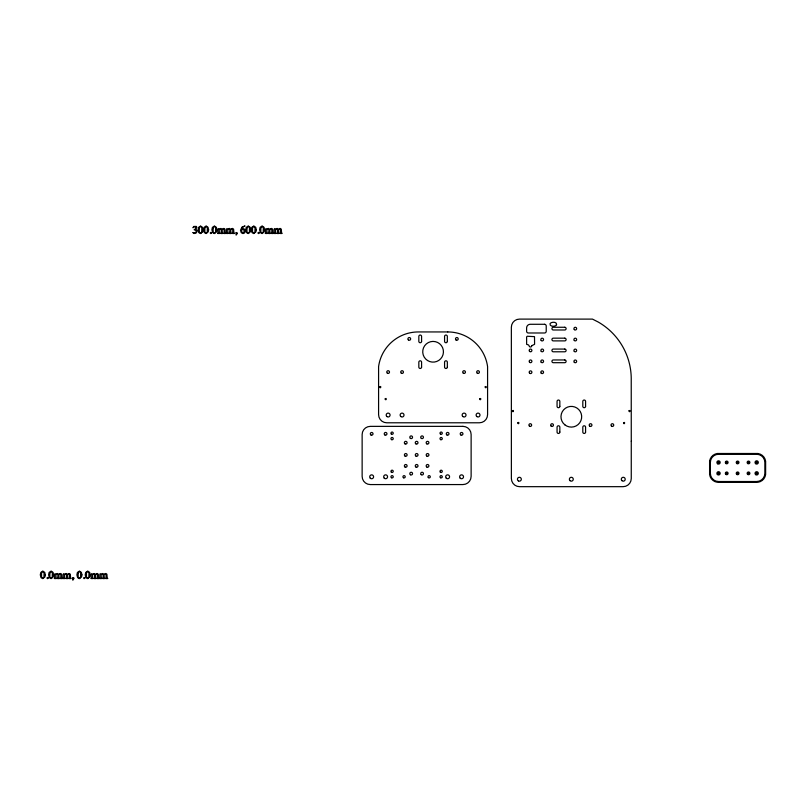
<?xml version="1.0" encoding="UTF-8"?>
<svg xmlns="http://www.w3.org/2000/svg" width="806" height="806" viewBox="0 0 806 806"><rect width="100%" height="100%" fill="white"/><g stroke="black" fill="none" stroke-linecap="round" stroke-linejoin="round"><path stroke-width="1.21" d="M631.269 441.245L631.259 478.512A8.161 8.161 0 0 1 623.098 486.673L519.538 486.673A8.171 8.171 0 0 1 511.377 478.502L511.357 327.236A8.131 8.131 0 0 1 519.487 319.105L592.481 319.105L598.173 322.007A65.679 65.679 0 0 1 631.229 380.341L631.269 441.245M755.907 473.233C757.217 476.084 757.962 470.855 755.907 473.233M717.763 462.332C719.063 465.193 719.818 459.964 717.763 462.332M726.206 473.253C726.982 475.147 727.606 471.762 726.206 473.253M385.137 398.98C386.165 401.559 387.061 396.975 385.137 398.98M517.774 422.928C518.802 425.508 519.699 420.923 517.774 422.928M709.592 461.264L709.592 474.522A9.017 9.017 0 0 0 717.36 482.29L757.862 482.29A9.017 9.017 0 0 0 765.629 474.522L765.629 461.264A9.017 9.017 0 0 0 757.862 453.496L717.36 453.496A9.017 9.017 0 0 0 709.592 461.264M41.549 572.885L41.559 576.965L42.849 578.335L43.947 577.469L44.068 572.844L42.809 571.383L41.549 572.885M49.851 572.885L49.861 576.965L51.161 578.335L52.249 577.469L52.37 572.844L51.11 571.383L49.851 572.885M78.152 572.885L78.162 576.965L79.462 578.335L80.55 577.469L80.671 572.844L79.411 571.383L78.152 572.885M86.464 572.885L86.464 576.965L87.763 578.335L88.851 577.469L88.972 572.844L87.723 571.383L86.464 572.885M199.304 227.816L199.314 231.886L200.613 233.256L201.702 232.39L201.822 227.766L200.563 226.305L199.304 227.816M204.845 227.816L204.855 231.886L206.145 233.256L207.243 232.39L207.364 227.766L206.104 226.305L204.845 227.816M213.147 227.816L213.157 231.886L214.456 233.256L215.545 232.39L215.665 227.766L214.406 226.305L213.147 227.816M246.989 227.816L246.989 231.886L248.288 233.256L249.386 232.39L249.497 227.766L248.248 226.305L246.989 227.816M252.52 227.816L252.53 231.886L253.83 233.256L254.918 232.39L255.039 227.766L253.779 226.305L252.52 227.816M260.832 227.816L260.832 231.886L262.131 233.256L263.219 232.39L263.34 227.766L262.091 226.305L260.832 227.816M717.773 473.142C718.75 476.134 720.09 471.026 717.773 473.142M379.707 386.951C380.533 389.55 381.722 385.117 379.707 386.951M485.152 386.951C485.988 389.55 487.177 385.117 485.152 386.951M512.344 410.899C513.18 413.498 514.369 409.055 512.344 410.899M531.839 345.643L531.436 346.61A1.36 1.36 0 0 1 529.512 346.61L528.585 344.978L526.63 344.313L526.61 336.968L527.164 336.253L534.499 336.636L534.59 344.313L531.839 345.643M556.563 324.727C555.777 327.055 549.047 326.893 550.055 323.569C551.294 321.685 557.218 321.564 556.563 324.727M623.522 422.888C624.358 425.487 625.547 421.044 623.522 422.888M737.117 462.312C737.742 464.266 738.628 460.941 737.117 462.312M755.927 462.241C756.884 465.233 758.255 460.135 755.927 462.241M57.992 577.247L57.851 578.144C55.282 578.789 61.588 578.789 59.029 578.154L58.868 574.718L60.067 574.053L60.843 574.497L60.813 578.194C58.344 578.748 64.46 578.738 62.022 578.214L61.679 574.184L60.521 573.469L58.767 574.406L57.599 573.469L55.876 574.335C54.113 571.887 54.627 576.471 54.788 578.255C52.471 578.718 58.536 578.708 56.057 578.234L55.916 574.708L56.48 574.235L57.881 574.577L57.992 577.247M66.606 577.247L66.465 578.144C63.896 578.789 70.203 578.789 67.644 578.154L67.482 574.718L68.671 574.053L69.457 574.497L69.427 578.194C66.958 578.748 73.074 578.738 70.626 578.214L70.293 574.184L69.135 573.469L67.382 574.406L66.213 573.469L64.49 574.335C62.717 571.897 63.251 576.471 63.402 578.255C61.085 578.718 67.15 578.708 64.671 578.234L64.53 574.708L65.095 574.235L66.495 574.577L66.606 577.247M94.594 577.247L94.453 578.144C91.894 578.789 98.191 578.789 95.632 578.154L95.481 574.718L96.67 574.053L97.455 574.497L97.415 578.194C94.957 578.748 101.062 578.738 98.624 578.214L98.282 574.184L97.123 573.469L95.38 574.406L94.201 573.469L92.478 574.335C90.705 571.897 91.239 576.471 91.39 578.255C89.073 578.718 95.138 578.708 92.66 578.234L92.519 574.708L93.083 574.235L94.493 574.577L94.594 577.247M103.208 577.247L103.067 578.144C100.508 578.789 106.805 578.789 104.246 578.154L104.095 574.718L105.284 574.053L106.07 574.497L106.029 578.194C103.561 578.748 109.676 578.738 107.238 578.214L106.896 574.184L105.737 573.469L103.994 574.406L102.815 573.469L101.093 574.335C99.329 571.887 99.843 576.471 100.004 578.255C97.687 578.718 103.752 578.708 101.274 578.234L101.133 574.708L101.697 574.235L103.097 574.577L103.208 577.247M221.287 232.168L221.146 233.065C218.577 233.71 224.884 233.71 222.325 233.075L222.174 229.639L223.363 228.975L224.139 229.418L224.108 233.115C221.64 233.669 227.755 233.659 225.317 233.136L224.975 229.106L223.816 228.4L222.063 229.327L220.894 228.4L219.172 229.257C217.398 226.818 217.932 231.393 218.083 233.176C215.766 233.639 221.831 233.629 219.353 233.156L219.212 229.629L219.776 229.156L221.176 229.509L221.287 232.168M229.901 232.168L229.76 233.065C227.191 233.71 233.498 233.71 230.939 233.075L230.778 229.639L231.967 228.975L232.753 229.418L232.722 233.115C230.254 233.669 236.37 233.659 233.931 233.136L233.589 229.106L232.43 228.4L230.677 229.327L229.509 228.4L227.786 229.257C226.023 226.808 226.536 231.393 226.698 233.176C224.38 233.639 230.445 233.629 227.967 233.156L227.826 229.629L228.39 229.156L229.791 229.509L229.901 232.168M268.962 232.168L268.821 233.065C266.262 233.71 272.559 233.71 270 233.075L269.849 229.639L271.038 228.975L271.824 229.418L271.783 233.115C269.325 233.669 275.43 233.659 272.992 233.136L272.65 229.106L271.491 228.4L269.748 229.327L268.569 228.4L266.846 229.257C265.073 226.818 265.607 231.393 265.758 233.176C263.441 233.639 269.506 233.629 267.038 233.156L266.887 229.629L267.451 229.156L268.861 229.509L268.962 232.168M277.576 232.168L277.435 233.065C274.876 233.71 281.173 233.71 278.614 233.075L278.463 229.639L279.652 228.975L280.438 229.418L280.397 233.115C277.939 233.669 284.044 233.659 281.606 233.136L281.264 229.106L280.105 228.4L278.362 229.327L277.183 228.4L275.461 229.257C273.687 226.818 274.221 231.393 274.372 233.176C272.055 233.639 278.12 233.629 275.652 233.156L275.501 229.629L276.065 229.156L277.476 229.509L277.576 232.168M45.307 574.819L44.975 576.844L42.789 578.637L41.035 577.67L40.3 574.859L40.794 572.462L42.839 571.091L44.763 572.401L45.307 574.819M53.619 574.819L53.287 576.844L51.09 578.637L49.337 577.67L48.602 574.859L49.095 572.462L51.141 571.091L53.075 572.401L53.619 574.819M81.92 574.819L81.587 576.844L79.391 578.637L77.638 577.67L76.902 574.859L77.396 572.462L79.441 571.091L81.376 572.401L81.92 574.819M90.222 574.819L89.889 576.844L87.703 578.637L85.95 577.67L85.214 574.859L85.698 572.462L87.743 571.091L89.678 572.401L90.222 574.819M203.072 229.74L202.739 231.765L200.543 233.559L198.79 232.591L198.054 229.781L198.548 227.383L200.593 226.012L202.528 227.322L203.072 229.74M208.613 229.74L208.27 231.765L206.084 233.559L204.331 232.591L203.596 229.781L204.089 227.383L206.135 226.012L208.059 227.322L208.613 229.74M216.915 229.74L216.582 231.765L214.386 233.559L212.633 232.591L211.897 229.781L212.391 227.383L214.436 226.012L216.371 227.322L216.915 229.74M250.747 229.74L250.414 231.765L248.228 233.559L246.475 232.591L245.739 229.781L246.233 227.383L248.278 226.012L250.203 227.322L250.747 229.74M256.288 229.74L255.955 231.765L253.759 233.559L252.006 232.591L251.271 229.781L251.764 227.383L253.809 226.012L255.744 227.322L256.288 229.74M264.59 229.74L264.257 231.765L262.071 233.559L260.318 232.591L259.582 229.781L260.076 227.383L262.111 226.012L264.046 227.322L264.59 229.74M241.669 229.7L241.881 232.4L243.069 233.246L244.006 232.692L244.067 230.133L242.777 229.206L241.669 229.7M737.127 473.182C737.611 475.167 738.739 471.903 737.127 473.182M479.701 398.889C480.366 401.579 481.877 397.167 479.701 398.889M628.992 410.838C629.587 413.498 631.179 409.196 628.992 410.838M748.028 473.162C748.472 475.167 749.661 471.933 748.028 473.162M748.028 462.261C748.442 464.266 749.681 461.052 748.028 462.261M726.236 462.251C726.448 464.165 728.06 461.354 726.297 462.14M192.997 232.642L194.105 233.539L196.412 232.753L197.218 230.939L195.798 228.985L196.825 227.463L196.372 226.415L193.732 226.456L192.926 227.766L194.679 226.637L195.566 226.939L195.465 228.914L194.115 229.77L196.1 230.496L196.029 232.622L192.997 232.642M73.558 578.698L72.742 580.108L73.981 578.426L73.719 577.68L72.59 577.62L72.621 578.466L73.558 578.698M236.853 233.619L236.037 235.04L237.286 233.347L237.014 232.602L235.886 232.541L235.916 233.387L236.853 233.619M245.286 231L244.651 232.783L242.999 233.579L241.266 232.682L240.48 230.315L241.991 227.03C249.195 224.733 241.588 226.295 241.81 229.176L243.261 228.703L244.702 229.297L245.286 231M48.159 578.043L47.544 578.668L46.929 578.043L47.544 577.439L48.159 578.043M211.454 232.974L210.84 233.589L210.225 232.974L210.84 232.36L211.454 232.974M84.761 578.043L84.146 578.668L83.532 578.043L84.146 577.439L84.761 578.043M259.129 232.974L258.525 233.589L257.9 232.974L258.525 232.36L259.129 232.974M544.524 324.284L530.237 324.284A3.627 3.627 0 0 0 526.61 327.901L526.61 331.276A1.713 1.713 0 0 0 528.323 332.989L544.524 332.989A1.713 1.713 0 0 0 546.226 331.276L546.226 325.987A1.713 1.713 0 0 0 544.524 324.284M564.744 327.266L553.299 327.266A1.36 1.36 0 0 0 551.939 328.626A1.36 1.36 0 0 0 553.299 329.986L564.744 329.986A1.36 1.36 0 0 0 566.104 328.626A1.36 1.36 0 0 0 564.744 327.266M447.783 331.941L418.364 331.941A40.159 40.159 0 0 0 378.588 366.579L378.588 414.616A8.171 8.171 0 0 0 386.759 422.787L479.409 422.787A8.171 8.171 0 0 0 487.58 414.616L487.58 366.579A40.179 40.179 0 0 0 447.783 331.941M564.744 338.167L553.299 338.167A1.36 1.36 0 0 0 551.939 339.528A1.36 1.36 0 0 0 553.299 340.888L564.744 340.888A1.36 1.36 0 0 0 566.104 339.528A1.36 1.36 0 0 0 564.744 338.167M564.744 349.069L553.299 349.069A1.36 1.36 0 0 0 551.939 350.429A1.36 1.36 0 0 0 553.299 351.789L564.744 351.789A1.36 1.36 0 0 0 566.104 350.429A1.36 1.36 0 0 0 564.744 349.069M564.744 359.96L553.299 359.96A1.36 1.36 0 0 0 551.939 361.33A1.36 1.36 0 0 0 553.299 362.69L564.744 362.69A1.36 1.36 0 0 0 566.104 361.33A1.36 1.36 0 0 0 564.744 359.96M462.946 426.364L370.307 426.364A8.171 8.171 0 0 0 362.136 434.535L362.136 476.386A8.171 8.171 0 0 0 370.307 484.567L462.906 484.567A8.221 8.221 0 0 0 471.127 476.346L471.127 434.535A8.171 8.171 0 0 0 462.946 426.364M756.683 454.272L718.529 454.272A8.171 8.171 0 0 0 710.358 462.443L710.358 473.344A8.171 8.171 0 0 0 718.529 481.514L756.683 481.514A8.171 8.171 0 0 0 764.854 473.344L764.854 462.443A8.171 8.171 0 0 0 756.683 454.272M585.579 406.325L585.579 401.418A1.38 1.38 0 0 0 584.199 400.028A1.38 1.38 0 0 0 582.809 401.418L582.809 406.325A1.38 1.38 0 0 0 584.199 407.705A1.38 1.38 0 0 0 585.579 406.325M585.579 432.066L585.579 427.16A1.38 1.38 0 0 0 584.199 425.78A1.38 1.38 0 0 0 582.809 427.16L582.809 432.066A1.38 1.38 0 0 0 584.199 433.447A1.38 1.38 0 0 0 585.579 432.066M559.838 406.325L559.838 401.418A1.38 1.38 0 0 0 558.447 400.028A1.38 1.38 0 0 0 557.067 401.418L557.067 406.325A1.38 1.38 0 0 0 558.447 407.705A1.38 1.38 0 0 0 559.838 406.325M559.838 432.066L559.838 427.16A1.38 1.38 0 0 0 558.447 425.78A1.38 1.38 0 0 0 557.067 427.16L557.067 432.066A1.38 1.38 0 0 0 558.447 433.447A1.38 1.38 0 0 0 559.838 432.066M447.34 341.351L447.34 336.445A1.38 1.38 0 0 0 445.95 335.054A1.38 1.38 0 0 0 444.569 336.445L444.569 341.351A1.38 1.38 0 0 0 445.95 342.731A1.38 1.38 0 0 0 447.34 341.351M447.34 367.093L447.34 362.186A1.38 1.38 0 0 0 445.95 360.806A1.38 1.38 0 0 0 444.569 362.186L444.569 367.093A1.38 1.38 0 0 0 445.95 368.473A1.38 1.38 0 0 0 447.34 367.093M421.588 341.351L421.588 336.445A1.38 1.38 0 0 0 420.208 335.054A1.38 1.38 0 0 0 418.828 336.445L418.828 341.351A1.38 1.38 0 0 0 420.208 342.731A1.38 1.38 0 0 0 421.588 341.351M421.588 367.093L421.588 362.186A1.38 1.38 0 0 0 420.208 360.806A1.38 1.38 0 0 0 418.828 362.186L418.828 367.093A1.38 1.38 0 0 0 420.208 368.473A1.38 1.38 0 0 0 421.588 367.093M725.884 463.531A1.36 1.36 0 0 0 728.06 462.614A1.36 1.36 0 0 0 726.176 461.193A1.36 1.36 0 0 0 725.884 463.531M725.823 474.381A1.36 1.36 0 0 0 728.05 473.596A1.36 1.36 0 0 0 726.256 472.064A1.36 1.36 0 0 0 725.823 474.381M736.855 474.482A1.36 1.36 0 0 0 738.971 473.424A1.36 1.36 0 0 0 736.996 472.125A1.36 1.36 0 0 0 736.855 474.482M736.926 463.621A1.36 1.36 0 0 0 738.971 462.443A1.36 1.36 0 0 0 736.926 461.264A1.36 1.36 0 0 0 736.926 463.621M747.706 463.541A1.36 1.36 0 0 0 749.862 462.594A1.36 1.36 0 0 0 747.958 461.203A1.36 1.36 0 0 0 747.706 463.541M747.716 474.452A1.36 1.36 0 0 0 749.862 473.465A1.36 1.36 0 0 0 747.938 472.104A1.36 1.36 0 0 0 747.716 474.452M755.524 463.601A1.632 1.632 0 0 0 758.265 462.866A1.632 1.632 0 0 0 756.26 460.861A1.632 1.632 0 0 0 755.524 463.601M755.675 474.633A1.632 1.632 0 0 0 758.295 473.575A1.632 1.632 0 0 0 756.068 471.822A1.632 1.632 0 0 0 755.675 474.633M717.521 463.732A1.632 1.632 0 0 0 720.151 462.674A1.632 1.632 0 0 0 717.924 460.931A1.632 1.632 0 0 0 717.521 463.732M717.38 474.502A1.632 1.632 0 0 0 720.111 473.757A1.632 1.632 0 0 0 718.106 471.762A1.632 1.632 0 0 0 717.38 474.502M541.229 362.287A1.36 1.36 0 0 0 543.506 361.682A1.36 1.36 0 0 0 541.844 360.01A1.36 1.36 0 0 0 541.229 362.287M574.325 351.436A1.36 1.36 0 0 0 576.602 350.822A1.36 1.36 0 0 0 574.94 349.149A1.36 1.36 0 0 0 574.325 351.436M541.229 340.535A1.36 1.36 0 0 0 543.506 339.92A1.36 1.36 0 0 0 541.844 338.248A1.36 1.36 0 0 0 541.229 340.535M529.572 362.287A1.36 1.36 0 0 0 531.849 361.682A1.36 1.36 0 0 0 530.187 360.01A1.36 1.36 0 0 0 529.572 362.287M529.572 351.386A1.36 1.36 0 0 0 531.849 350.781A1.36 1.36 0 0 0 530.187 349.109A1.36 1.36 0 0 0 529.572 351.386M574.325 329.604A1.36 1.36 0 0 0 576.602 328.999A1.36 1.36 0 0 0 574.94 327.327A1.36 1.36 0 0 0 574.325 329.604M574.325 340.505A1.36 1.36 0 0 0 576.602 339.9A1.36 1.36 0 0 0 574.94 338.228A1.36 1.36 0 0 0 574.325 340.505M569.943 480.608A1.944 1.944 0 0 0 573.197 479.731A1.944 1.944 0 0 0 570.809 477.354A1.944 1.944 0 0 0 569.943 480.608M551.103 426.042A1.36 1.36 0 0 0 553.39 425.437A1.36 1.36 0 0 0 551.717 423.765A1.36 1.36 0 0 0 551.103 426.042M529.592 426.263A1.36 1.36 0 0 0 531.638 425.084A1.36 1.36 0 0 0 529.592 423.896A1.36 1.36 0 0 0 529.592 426.263M589.881 426.263A1.36 1.36 0 0 0 591.926 425.084A1.36 1.36 0 0 0 589.881 423.896A1.36 1.36 0 0 0 589.881 426.263M621.889 480.608A1.944 1.944 0 0 0 625.144 479.731A1.944 1.944 0 0 0 622.756 477.354A1.944 1.944 0 0 0 621.889 480.608M611.683 426.263A1.36 1.36 0 0 0 613.729 425.084A1.36 1.36 0 0 0 611.683 423.896A1.36 1.36 0 0 0 611.683 426.263M518.399 480.91A1.944 1.944 0 0 0 521.321 479.227A1.944 1.944 0 0 0 518.399 477.545A1.944 1.944 0 0 0 518.399 480.91M564.835 424.812A10.357 10.357 0 0 0 581.559 418.334A10.357 10.357 0 0 0 567.585 407.09A10.357 10.357 0 0 0 564.835 424.812M574.325 362.327A1.36 1.36 0 0 0 576.602 361.723A1.36 1.36 0 0 0 574.94 360.05A1.36 1.36 0 0 0 574.325 362.327M529.572 373.188A1.36 1.36 0 0 0 531.849 372.574A1.36 1.36 0 0 0 530.187 370.911A1.36 1.36 0 0 0 529.572 373.188M541.229 373.188A1.36 1.36 0 0 0 543.506 372.574A1.36 1.36 0 0 0 541.844 370.911A1.36 1.36 0 0 0 541.229 373.188M541.269 351.386A1.36 1.36 0 0 0 543.546 350.781A1.36 1.36 0 0 0 541.884 349.109A1.36 1.36 0 0 0 541.269 351.386M463.39 373.259A1.36 1.36 0 0 0 465.435 372.08A1.36 1.36 0 0 0 463.39 370.891A1.36 1.36 0 0 0 463.39 373.259M400.693 416.43A1.944 1.944 0 0 0 403.947 415.564A1.944 1.944 0 0 0 401.569 413.176A1.944 1.944 0 0 0 400.693 416.43M401.398 373.259A1.36 1.36 0 0 0 403.433 372.08A1.36 1.36 0 0 0 401.398 370.891A1.36 1.36 0 0 0 401.398 373.259M462.704 416.43A1.944 1.944 0 0 0 465.959 415.564A1.944 1.944 0 0 0 463.571 413.176A1.944 1.944 0 0 0 462.704 416.43M427.502 360.494A10.357 10.357 0 0 0 443.431 352.252A10.357 10.357 0 0 0 428.329 342.57A10.357 10.357 0 0 0 427.502 360.494M476.678 416.43A1.944 1.944 0 0 0 479.923 415.564A1.944 1.944 0 0 0 477.545 413.176A1.944 1.944 0 0 0 476.678 416.43M477.364 373.259A1.36 1.36 0 0 0 479.409 372.08A1.36 1.36 0 0 0 477.364 370.891A1.36 1.36 0 0 0 477.364 373.259M387.444 373.259A1.36 1.36 0 0 0 389.489 372.07A1.36 1.36 0 0 0 387.444 370.891A1.36 1.36 0 0 0 387.444 373.259M386.759 416.43A1.944 1.944 0 0 0 390.013 415.564A1.944 1.944 0 0 0 387.626 413.176A1.944 1.944 0 0 0 386.759 416.43M408.32 339.86A1.36 1.36 0 0 0 410.607 339.245A1.36 1.36 0 0 0 408.934 337.583A1.36 1.36 0 0 0 408.32 339.86M456.015 339.971A1.36 1.36 0 0 0 458.201 339.084A1.36 1.36 0 0 0 456.337 337.633A1.36 1.36 0 0 0 456.015 339.971M384.915 434.978A1.36 1.36 0 0 0 386.961 433.799A1.36 1.36 0 0 0 384.915 432.62A1.36 1.36 0 0 0 384.915 434.978M384.24 478.16A1.944 1.944 0 0 0 387.495 477.283A1.944 1.944 0 0 0 385.117 474.905A1.944 1.944 0 0 0 384.24 478.16M446.252 478.16A1.944 1.944 0 0 0 449.506 477.283A1.944 1.944 0 0 0 447.118 474.905A1.944 1.944 0 0 0 446.252 478.16M446.957 434.978A1.36 1.36 0 0 0 449.002 433.799A1.36 1.36 0 0 0 446.957 432.62A1.36 1.36 0 0 0 446.957 434.978M460.196 478.18A1.944 1.944 0 0 0 463.45 477.313A1.944 1.944 0 0 0 461.062 474.925A1.944 1.944 0 0 0 460.196 478.18M460.901 435.008A1.36 1.36 0 0 0 462.946 433.83A1.36 1.36 0 0 0 460.901 432.651A1.36 1.36 0 0 0 460.901 435.008M370.276 478.18A1.944 1.944 0 0 0 373.531 477.313A1.944 1.944 0 0 0 371.153 474.925A1.944 1.944 0 0 0 370.276 478.18M370.992 435.008A1.36 1.36 0 0 0 373.027 433.83A1.36 1.36 0 0 0 370.992 432.651A1.36 1.36 0 0 0 370.992 435.008M391.394 472.235A1.149 1.149 0 0 0 393.227 471.48A1.149 1.149 0 0 0 391.656 470.271A1.149 1.149 0 0 0 391.394 472.235M391.484 477.746A1.149 1.149 0 0 0 393.237 476.82A1.149 1.149 0 0 0 391.555 475.772A1.149 1.149 0 0 0 391.484 477.746M440.328 472.145A1.149 1.149 0 0 0 442.242 471.621A1.149 1.149 0 0 0 440.842 470.23A1.149 1.149 0 0 0 440.328 472.145M440.509 477.736A1.149 1.149 0 0 0 442.282 476.85A1.149 1.149 0 0 0 440.63 475.752A1.149 1.149 0 0 0 440.509 477.736M403.504 477.767A1.149 1.149 0 0 0 405.227 476.779A1.149 1.149 0 0 0 403.504 475.792A1.149 1.149 0 0 0 403.504 477.767M428.339 477.585A1.149 1.149 0 0 0 430.253 477.071A1.149 1.149 0 0 0 428.852 475.671A1.149 1.149 0 0 0 428.339 477.585M440.57 434.172A1.149 1.149 0 0 0 442.282 433.185A1.149 1.149 0 0 0 440.57 432.187A1.149 1.149 0 0 0 440.57 434.172M440.57 439.623A1.149 1.149 0 0 0 442.282 438.635A1.149 1.149 0 0 0 440.57 437.638A1.149 1.149 0 0 0 440.57 439.623M391.515 439.623A1.149 1.149 0 0 0 393.237 438.635A1.149 1.149 0 0 0 391.515 437.638A1.149 1.149 0 0 0 391.515 439.623M391.323 434.031A1.149 1.149 0 0 0 393.207 433.427A1.149 1.149 0 0 0 391.746 432.097A1.149 1.149 0 0 0 391.323 434.031M410.385 438.373A1.36 1.36 0 0 0 412.531 437.396A1.36 1.36 0 0 0 410.617 436.016A1.36 1.36 0 0 0 410.385 438.373M421.367 438.424A1.36 1.36 0 0 0 423.442 437.295A1.36 1.36 0 0 0 421.427 436.066A1.36 1.36 0 0 0 421.367 438.424M421.206 474.663A1.36 1.36 0 0 0 423.422 473.857A1.36 1.36 0 0 0 421.609 472.336A1.36 1.36 0 0 0 421.206 474.663M410.415 474.744A1.36 1.36 0 0 0 412.541 473.716A1.36 1.36 0 0 0 410.586 472.397A1.36 1.36 0 0 0 410.415 474.744M426.878 456.095A1.36 1.36 0 0 0 428.923 454.916A1.36 1.36 0 0 0 426.878 453.738A1.36 1.36 0 0 0 426.878 456.095M426.858 443.894A1.36 1.36 0 0 0 428.893 442.706A1.36 1.36 0 0 0 426.858 441.527A1.36 1.36 0 0 0 426.858 443.894M426.858 467.047A1.36 1.36 0 0 0 428.903 465.868A1.36 1.36 0 0 0 426.858 464.689A1.36 1.36 0 0 0 426.858 467.047M415.977 456.095A1.36 1.36 0 0 0 418.022 454.916A1.36 1.36 0 0 0 415.977 453.738A1.36 1.36 0 0 0 415.977 456.095M415.946 443.894A1.36 1.36 0 0 0 417.992 442.706A1.36 1.36 0 0 0 415.946 441.527A1.36 1.36 0 0 0 415.946 443.894M415.956 467.047A1.36 1.36 0 0 0 418.002 465.868A1.36 1.36 0 0 0 415.956 464.689A1.36 1.36 0 0 0 415.956 467.047M405.075 456.095A1.36 1.36 0 0 0 407.121 454.916A1.36 1.36 0 0 0 405.075 453.738A1.36 1.36 0 0 0 405.075 456.095M405.045 443.894A1.36 1.36 0 0 0 407.09 442.706A1.36 1.36 0 0 0 405.045 441.527A1.36 1.36 0 0 0 405.045 443.894M405.055 467.047A1.36 1.36 0 0 0 407.101 465.868A1.36 1.36 0 0 0 405.055 464.689A1.36 1.36 0 0 0 405.055 467.047"/></g></svg>
